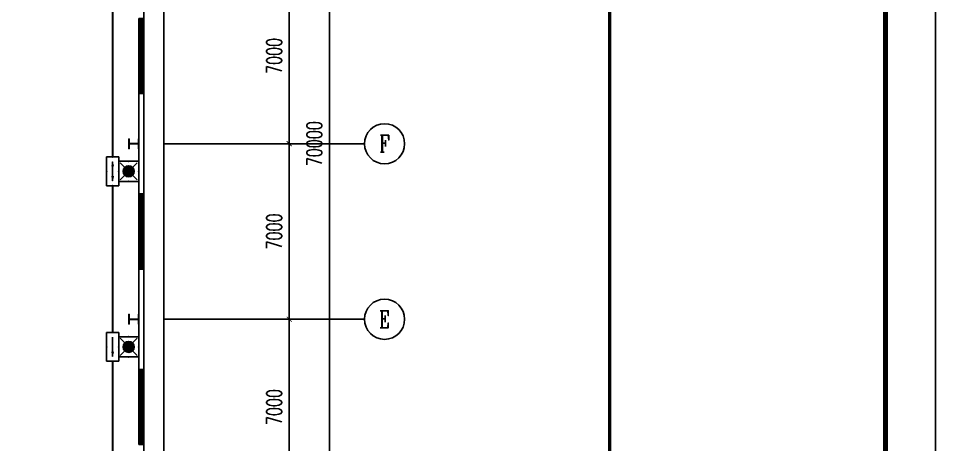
# Model space of a CAD drawing. Extents: x -417156 to 1571408, y 205758 to 1045562.
# Drawn here: x 1173902 to 1210475, y 917454 to 934454 of the extents above; entities that cross this region are included whole.
import ezdxf
from ezdxf.enums import TextEntityAlignment as Align

# ---------------------------------------------------------------- set-up
doc = ezdxf.new("R2010")
doc.units = 0
doc.header["$LTSCALE"] = 1000
doc.header["$MEASUREMENT"] = 0
doc.layers.get('0').update_dxf_attribs({"linetype": 'CONTINUOUS'})
doc.layers.get('DEFPOINTS').update_dxf_attribs({"linetype": 'CONTINUOUS'})
for name, color, linetype in [('AXIS', 3, 'CONTINUOUS'), ('AXIS_TEXT', 7, 'CONTINUOUS'), ('COLUMN', 99, 'CONTINUOUS'), ('EQUIP-照明', 3, 'CONTINUOUS'), ('GROUND', 2, 'CONTINUOUS'), ('PP-PM-TK', 7, 'CONTINUOUS'), ('PUB_TITLE', 4, 'CONTINUOUS'), ('WALL', 9, 'CONTINUOUS'), ('WINDOW', 99, 'CONTINUOUS'), ('WIRE-照明', 1, 'CONTINUOUS')]:
    doc.layers.add(name, color=color, linetype=linetype)
doc.styles.add('_TCH_AXIS', font='COMPLEX', dxfattribs={"bigfont": 'GBCBIG'})
doc.styles.add('COMPLEX', font='COMPLEX')
doc.styles.add('DIM_FONT', font='SIMPLEX', dxfattribs={"width": 0.7, "bigfont": 'GBCBIG'})
doc.styles.get("Standard").update_dxf_attribs({"font": 'gbenor.shx', "bigfont": 'gbcbig.shx'})
doc.dimstyles.new('DIMN200', dxfattribs={"dimscale": 2, "dimtxt": 300, "dimasz": 100, "dimexe": 250, "dimexo": 300, "dimgap": 150, "dimtad": 1, "dimdec": 0, "dimzin": 0, "dimtxsty": 'DIM_FONT', "dimblk": 'ARCHTICK', "dimcen": 0.09, "dimclrt": 7, "dimazin": 3, "dimtfac": 1, "dimtdec": 0, "dimtix": 1, "dimtmove": 0, "dimatfit": 3, "dimtolj": 1, "dimtzin": 0})

# ---------------------------------------------------------------- blocks, each defined once
blk = doc.blocks.new('_AXISO')
blk.add_circle((0, 0), 0.5)
at = {"layer": 'AXIS_TEXT', "style": 'COMPLEX', "width": 1.041667}
blk.add_attdef('A', text='', height=0.56, dxfattribs=at).set_placement((-0.25, -0.28), (0.25, -0.28), align=Align.FIT)
blk = doc.blocks.new('_ARCHTICK')
at = {"color": 0, "linetype": 'BYBLOCK', "const_width": 0.15}
blk.add_lwpolyline([(-0.5, -0.5), (0.5, 0.5)], dxfattribs=at)
blk = doc.blocks.new('*D72')
at = {"layer": 'AXIS', "color": 0}
for p, q in [((353709, 286158), (360209, 286158)), ((359709, 216158), (359709, 286158)), ((353709, 216158), (360209, 216158))]:
    blk.add_line(p, q, dxfattribs=at)
at = {"layer": 'DEFPOINTS', "color": 0}
for p in [(353109, 286158), (359709, 286158), (353109, 216158)]:
    blk.add_point(p, dxfattribs=at)
at = {"layer": 'AXIS', "color": 0, "xscale": 200, "yscale": 200, "zscale": 200}
for p, rotation in [((359709, 286158), 90), ((359709, 216158), 270)]:
    blk.add_blockref('_ARCHTICK', p, dxfattribs=dict(at, rotation=rotation))
at = {"layer": 'AXIS', "color": 7, "insert": (359109, 251158), "char_height": 600, "attachment_point": 5, "rotation": 90, "style": 'DIM_FONT'}
blk.add_mtext('\\A1;70000', dxfattribs=at)
blk = doc.blocks.new('*D77')
at = {"layer": 'AXIS', "color": 0}
for p, q in [((353709, 244158), (358609, 244158)), ((358109, 237158), (358109, 244158)), ((353709, 237158), (358609, 237158))]:
    blk.add_line(p, q, dxfattribs=at)
at = {"layer": 'DEFPOINTS', "color": 0}
for p in [(353109, 244158), (358109, 244158), (353109, 237158)]:
    blk.add_point(p, dxfattribs=at)
at = {"layer": 'AXIS', "color": 0, "xscale": 200, "yscale": 200, "zscale": 200}
for p, rotation in [((358109, 244158), 90), ((358109, 237158), 270)]:
    blk.add_blockref('_ARCHTICK', p, dxfattribs=dict(at, rotation=rotation))
at = {"layer": 'AXIS', "color": 7, "insert": (357509, 240658), "char_height": 600, "attachment_point": 5, "rotation": 90, "style": 'DIM_FONT'}
blk.add_mtext('\\A1;7000', dxfattribs=at)
blk = doc.blocks.new('*D78')
at = {"layer": 'AXIS', "color": 0}
for p, q in [((353709, 251158), (358609, 251158)), ((358109, 244158), (358109, 251158)), ((353709, 244158), (358609, 244158))]:
    blk.add_line(p, q, dxfattribs=at)
at = {"layer": 'DEFPOINTS', "color": 0}
for p in [(353109, 251158), (358109, 251158), (353109, 244158)]:
    blk.add_point(p, dxfattribs=at)
at = {"layer": 'AXIS', "color": 0, "xscale": 200, "yscale": 200, "zscale": 200}
for p, rotation in [((358109, 251158), 90), ((358109, 244158), 270)]:
    blk.add_blockref('_ARCHTICK', p, dxfattribs=dict(at, rotation=rotation))
at = {"layer": 'AXIS', "color": 7, "insert": (357509, 247658), "char_height": 600, "attachment_point": 5, "rotation": 90, "style": 'DIM_FONT'}
blk.add_mtext('\\A1;7000', dxfattribs=at)
blk = doc.blocks.new('*D79')
at = {"layer": 'AXIS', "color": 0}
for p, q in [((353709, 258158), (358609, 258158)), ((358109, 251158), (358109, 258158)), ((353709, 251158), (358609, 251158))]:
    blk.add_line(p, q, dxfattribs=at)
at = {"layer": 'DEFPOINTS', "color": 0}
for p in [(353109, 258158), (358109, 258158), (353109, 251158)]:
    blk.add_point(p, dxfattribs=at)
at = {"layer": 'AXIS', "color": 0, "xscale": 200, "yscale": 200, "zscale": 200}
for p, rotation in [((358109, 258158), 90), ((358109, 251158), 270)]:
    blk.add_blockref('_ARCHTICK', p, dxfattribs=dict(at, rotation=rotation))
at = {"layer": 'AXIS', "color": 7, "insert": (357509, 254658), "char_height": 600, "attachment_point": 5, "rotation": 90, "style": 'DIM_FONT'}
blk.add_mtext('\\A1;7000', dxfattribs=at)
blk = doc.blocks.new('$WINLIB2D$00000001')
for p, q in [((-0.5, 0.5), (0.5, 0.5)), ((-0.5, 0.5), (-0.5, -0.5)), ((0.5, -0.5), (0.5, 0.5)), ((0.5, 0.167), (-0.5, 0.167)), ((0.5, -0.167), (-0.5, -0.167)), ((-0.5, -0.5), (0.5, -0.5))]:
    blk.add_line(p, q)
blk = doc.blocks.new('$EQUIP$00001167')
for p, q in [((-0.429, 0.429), (0.429, -0.429)), ((-0.429, -0.429), (0.429, 0.429))]:
    blk.add_line(p, q)
blk.add_lwpolyline([(-0.5, 0.5), (-0.5, -0.5), (0.5, -0.5), (0.5, 0.5)], close=True)
blk.add_circle((0, 0), 0.275)
for p in [(0, 0.5), (-0.5, 0), (0.5, 0), (0, -0.5)]:
    blk.add_point(p)
for points in [[(-0.238, 0.137), (0.238, 0.137), (-0.275, 0), (0.275, 0)], [(-0.238, -0.137), (0.238, -0.137), (-0.275, 0), (0.275, 0)], [(-0.137, 0.238), (0.137, 0.238), (-0.238, 0.137), (0.238, 0.137)], [(0, 0.275), (0, 0.275), (-0.137, 0.238), (0.137, 0.238)], [(-0.137, -0.238), (0.137, -0.238), (-0.238, -0.137), (0.238, -0.137)], [(0, -0.275), (0, -0.275), (-0.137, -0.238), (0.137, -0.238)]]:
    blk.add_solid(points)
at = {"flags": 9}
blk.add_attdef('A', (0, 0), '', height=0.00002, dxfattribs=at)
blk = doc.blocks.new('$EQUIP$00001685')
for p, q in [((0.72, 0.6), (-0.72, 0.6)), ((-0.72, 0.6), (-0.72, 0)), ((0.72, 0), (0.72, 0.6)), ((-0.72, 0), (0.72, 0))]:
    blk.add_line(p, q)
at = {"color": 7}
blk.add_line((-0.48, 0.3), (0.48, 0.3), dxfattribs=at)
for p in [(0, 0.6), (-0.72, 0.3), (0, 0), (0.72, 0.3)]:
    blk.add_point(p)
for points in [[(-0.24, 0.228), (-0.528, 0.3), (-0.24, 0.372)], [(0.24, 0.228), (0.528, 0.3), (0.24, 0.372)]]:
    blk.add_solid(points)
blk = doc.blocks.new('$EQUIP$00001686')
for p, q in [((0.72, 0.6), (-0.72, 0.6)), ((-0.72, 0.6), (-0.72, 0)), ((0.72, 0), (0.72, 0.6)), ((-0.72, 0), (0.72, 0))]:
    blk.add_line(p, q)
at = {"color": 7}
blk.add_line((-0.48, 0.3), (0.48, 0.3), dxfattribs=at)
for p in [(0, 0.6), (-0.72, 0.3), (0, 0), (0.72, 0.3)]:
    blk.add_point(p)
blk.add_solid([(-0.24, 0.228), (-0.528, 0.3), (-0.24, 0.372)])
blk = doc.blocks.new('E22')
at = {"layer": 'AXIS', "color": 8}
for p, q in [((353109, 251157.7), (361109, 251157.7)), ((353109, 244157.7), (361109, 244157.7))]:
    blk.add_line(p, q, dxfattribs=at)
at = {"layer": 'COLUMN', "color": 8}
for p, q in [((351725, 251357.7), (351709, 251357.7)), ((351709, 251357.7), (351709, 250957.7)), ((351725, 251162.7), (351725, 251357.7)), ((352109, 251357.7), (352093, 251357.7)), ((352093, 251357.7), (352093, 251162.7)), ((352109, 250957.7), (352109, 251357.7)), ((351709, 250957.7), (351725, 250957.7)), ((352093, 251162.7), (351725, 251162.7)), ((351725, 251152.7), (352093, 251152.7)), ((351725, 250957.7), (351725, 251152.7)), ((352093, 251152.7), (352093, 250957.7)), ((352093, 250957.7), (352109, 250957.7)), ((351725, 244357.7), (351709, 244357.7)), ((351709, 244357.7), (351709, 243957.7)), ((351725, 244162.7), (351725, 244357.7)), ((352109, 244357.7), (352093, 244357.7)), ((352093, 244357.7), (352093, 244162.7)), ((352109, 243957.7), (352109, 244357.7)), ((351709, 243957.7), (351725, 243957.7)), ((352093, 244162.7), (351725, 244162.7)), ((351725, 244152.7), (352093, 244152.7)), ((351725, 243957.7), (351725, 244152.7)), ((352093, 244152.7), (352093, 243957.7)), ((352093, 243957.7), (352109, 243957.7))]:
    blk.add_line(p, q, dxfattribs=at)
at = {"layer": 'GROUND', "color": 8}
for p, q in [((352309, 236957.7), (352309, 265357.7)), ((353109, 236957.7), (353109, 265357.7))]:
    blk.add_line(p, q, dxfattribs=at)
at = {"layer": 'WALL', "color": 8}
for p, q in [((352309, 253157.7), (352109, 253157.7)), ((352109, 253157.7), (352109, 251357.7)), ((352309, 251157.7), (352309, 253157.7)), ((352109, 250957.7), (352109, 249157.7)), ((352309, 249157.7), (352309, 251157.7)), ((352109, 249157.7), (352309, 249157.7)), ((352309, 246157.7), (352109, 246157.7)), ((352109, 246157.7), (352109, 244357.7)), ((352309, 244157.7), (352309, 246157.7)), ((352109, 243957.7), (352109, 242157.7)), ((352309, 242157.7), (352309, 244157.7)), ((352109, 242157.7), (352309, 242157.7))]:
    blk.add_line(p, q, dxfattribs=at)
at = {"layer": 'AXIS', "color": 8}
ref = blk.add_blockref('_AXISO', (361909, 251157.7), dxfattribs=dict(at, xscale=1600, yscale=1600, zscale=1600))
ref.add_attrib('A', 'F', dxfattribs={"layer": 'AXIS_TEXT', "color": 8, "height": 674.8, "style": '_TCH_AXIS', "width": 0.8125}).set_placement((361700.1, 250820.4), (362117.8, 250820.4), align=Align.FIT)
ref = blk.add_blockref('_AXISO', (361909, 244157.7), dxfattribs=dict(at, xscale=1600, yscale=1600, zscale=1600))
ref.add_attrib('A', 'E', dxfattribs={"layer": 'AXIS_TEXT', "color": 8, "height": 674.8, "style": '_TCH_AXIS', "width": 0.8125}).set_placement((361700.1, 243820.4), (362117.8, 243820.4), align=Align.FIT)
at = {"layer": 'WINDOW', "color": 8, "xscale": 3000, "yscale": 200, "zscale": 3000, "rotation": 90}
for p in [(352209, 254657.7), (352209, 247657.7), (352209, 240657.7)]:
    blk.add_blockref('$WINLIB2D$00000001', p, dxfattribs=at)
at = {"layer": 'AXIS', "color": 8}
for p1, p2, distance, picture, middle in [((353109, 216157.7), (353109, 286157.7), -6600, '*D72', (359109, 251157.7)), ((353109, 251157.7), (353109, 258157.7), -5000, '*D79', (357509, 254657.7)), ((353109, 244157.7), (353109, 251157.7), -5000, '*D78', (357509, 247657.7)), ((353109, 237157.7), (353109, 244157.7), -5000, '*D77', (357509, 240657.7))]:
    dim = blk.add_aligned_dim(p1=p1, p2=p2, distance=distance, dimstyle='DIMN200', dxfattribs=at)
    dim.commit()
    dim.dimension.update_dxf_attribs({"geometry": picture, "text_midpoint": middle})

msp = doc.modelspace()

# ---------------------------------------------------------------- linework, layer by layer
at = {"layer": 'PP-PM-TK', "color": 4, "const_width": 140}
msp.add_lwpolyline([(1197475, 984603), (1197475, 869803)], dxfattribs=at)
at = {"layer": 'PUB_TITLE'}
msp.add_lwpolyline([(1042275, 867803), (1210475, 867803), (1210475, 986603), (1042275, 986603)], close=True, dxfattribs=at)
at = {"layer": 'PUB_TITLE', "const_width": 200}
msp.add_lwpolyline([(1047275, 869803), (1208475, 869803), (1208475, 984603), (1047275, 984603)], close=True, dxfattribs=at)
at = {"layer": 'WIRE-照明', "linetype": 'CONTINUOUS', "const_width": 70}
for points in [[(1177662, 928930), (1177662, 934778)], [(1177662, 921930), (1177662, 927778)], [(1177662, 917130), (1177662, 920778)]]:
    msp.add_lwpolyline(points, dxfattribs=at)

# ---------------------------------------------------------------- block references
msp.add_blockref('E22', (826593, 678296))
at = {"layer": 'EQUIP-照明', "yscale": 800, "zscale": 800, "rotation": 90}
for name, p, xscale in [('$EQUIP$00001685', (1177902, 928354), -800), ('$EQUIP$00001686', (1177902, 921354), 800)]:
    msp.add_blockref(name, p, dxfattribs=dict(at, xscale=xscale))
at = {"layer": 'EQUIP-照明', "xscale": -800, "yscale": 800, "zscale": 800}
for p in [(1178302, 928354), (1178302, 921354)]:
    msp.add_blockref('$EQUIP$00001167', p, dxfattribs=at)

doc.saveas('drawing.dxf')
